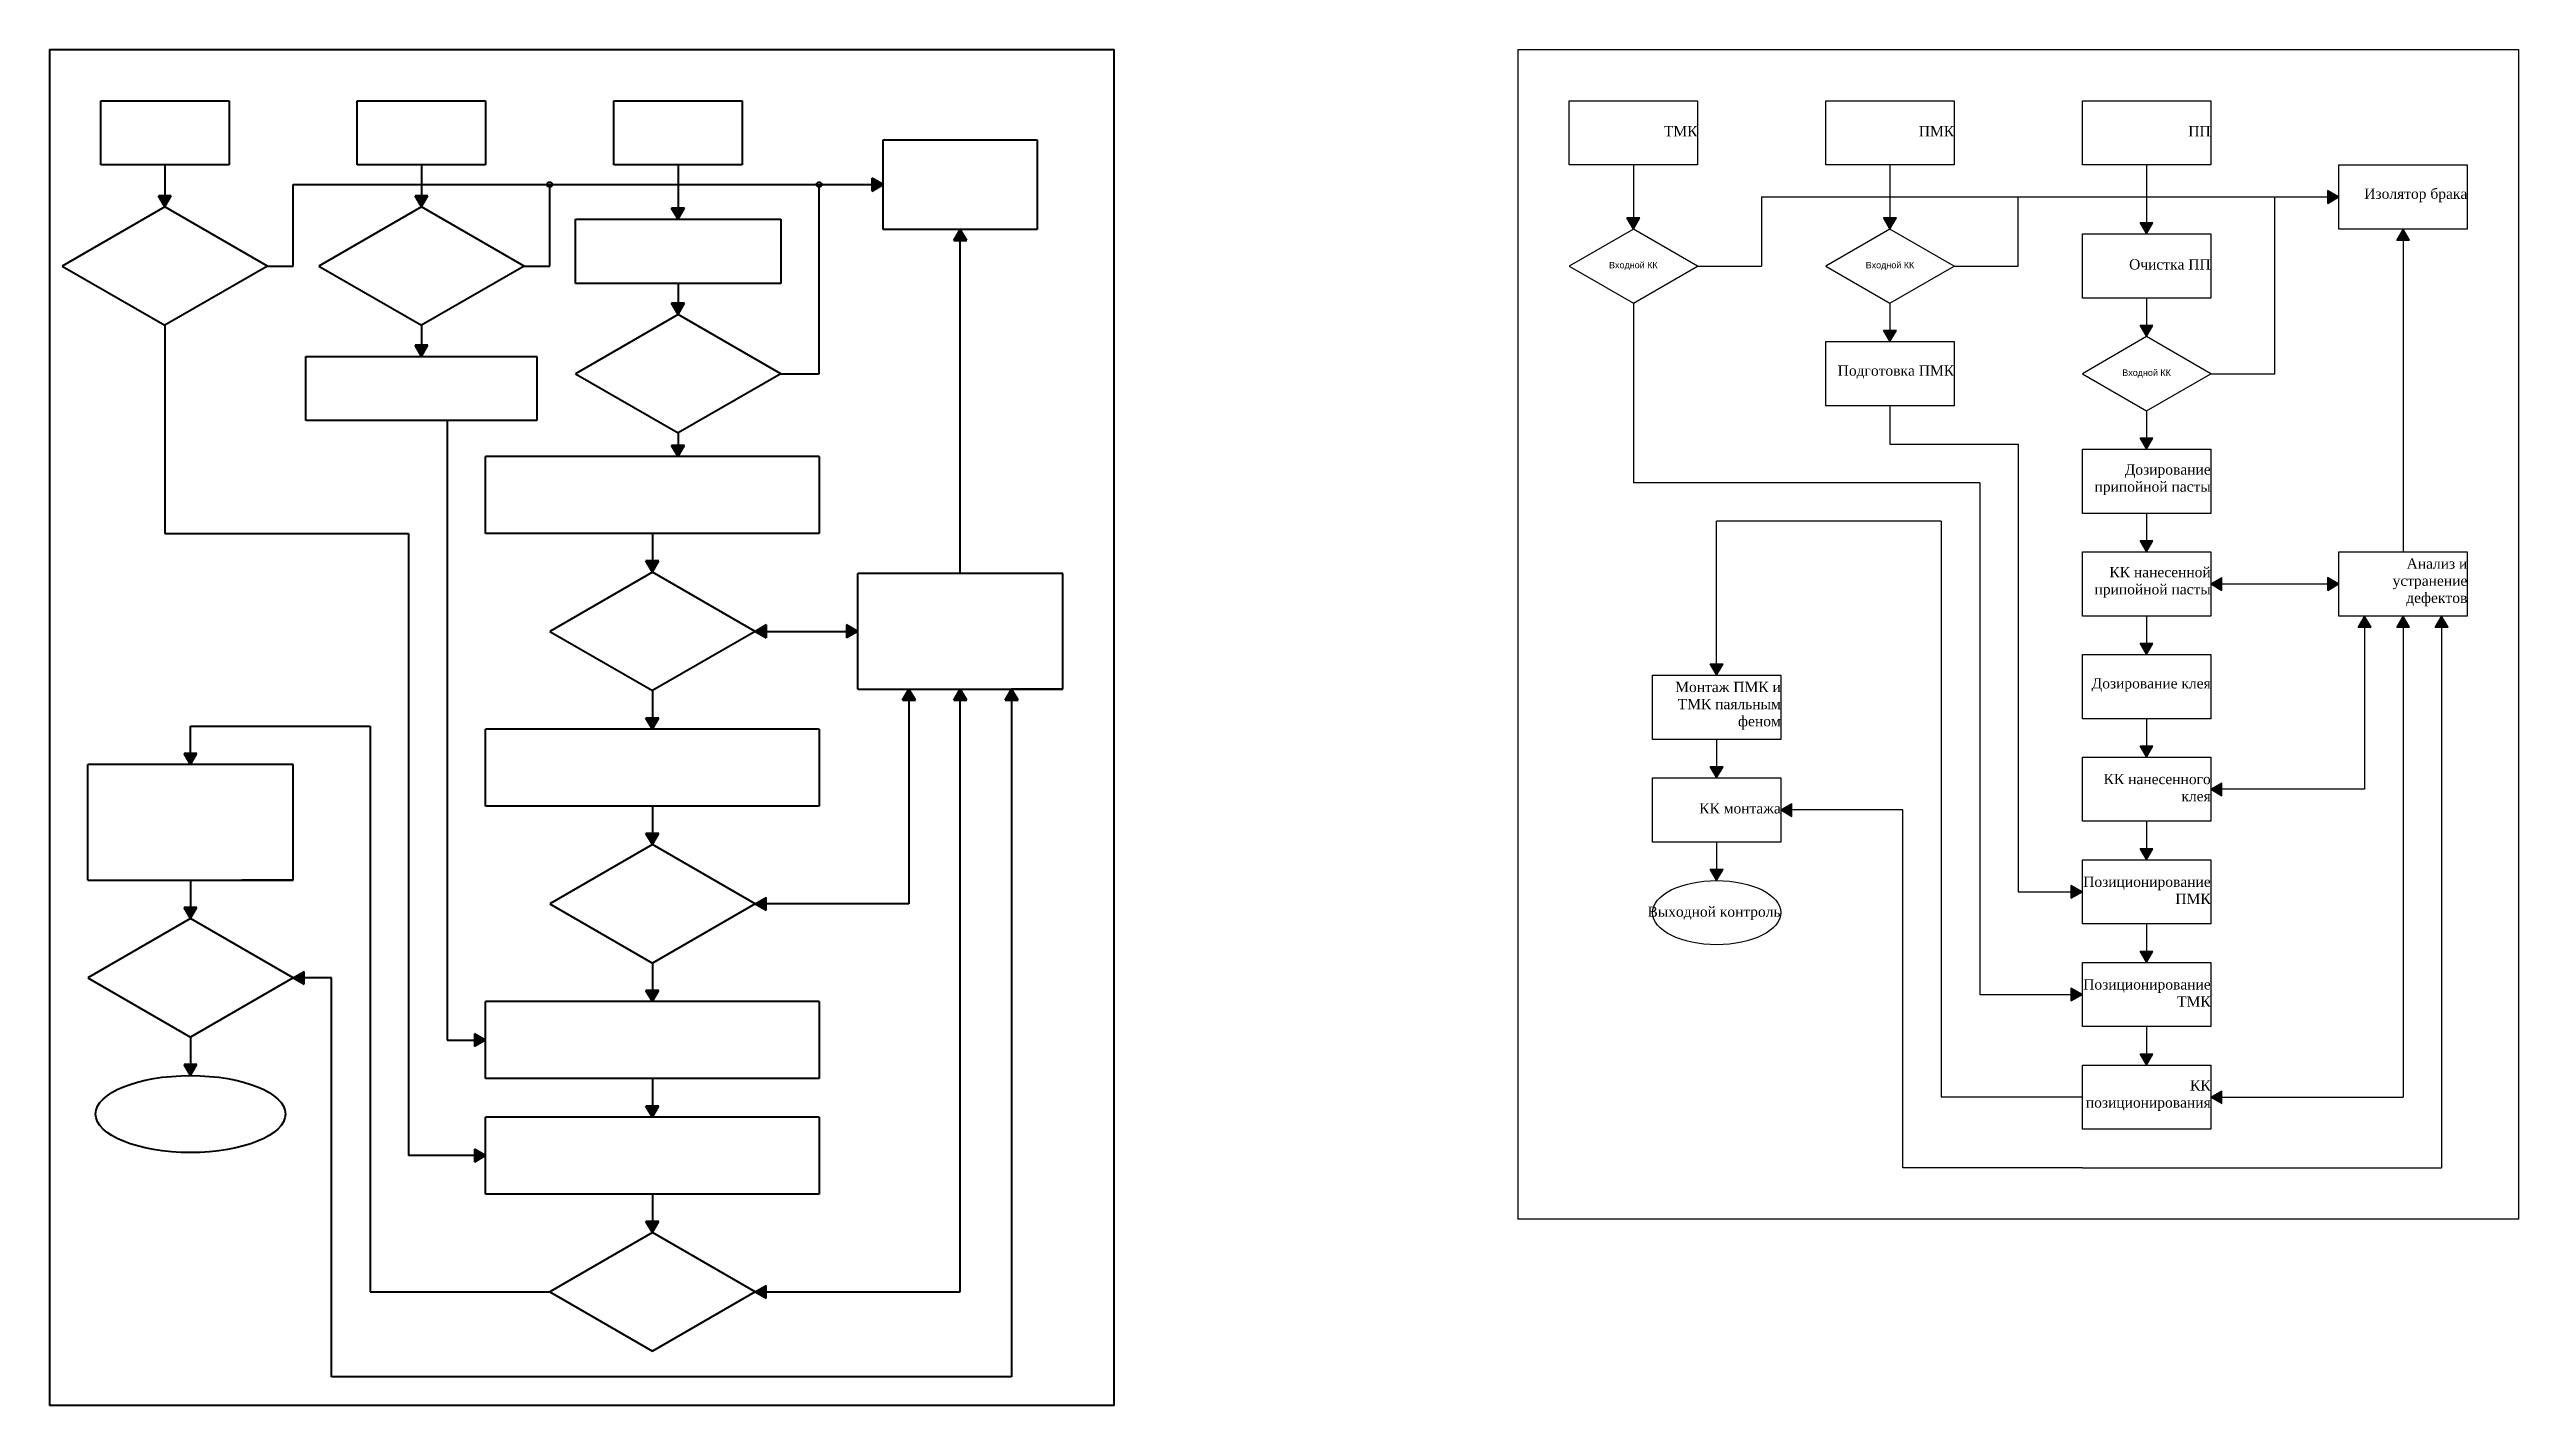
# Model space of a CAD drawing. Header units: millimetres. Extents: x 185 to 1148, y 9 to 538.
import ezdxf

# ---------------------------------------------------------------- set-up
doc = ezdxf.new("R2010")
doc.units = ezdxf.units.MM
doc.styles.get("Standard").update_dxf_attribs({"font": 'arial.ttf'})

msp = doc.modelspace()

# ---------------------------------------------------------------- hatches: boundary and pattern name
at = {"lineweight": 40}
h = msp.add_hatch(color=256, dxfattribs=at)
h.dxf.hatch_style = 1
h.paths.add_polyline_path([(505.92, 487.39), (505.92, 482.39), (510.25, 484.89)])
h = msp.add_hatch(color=250)
h.dxf.hatch_style = 1
h.paths.add_polyline_path([(1073.22, 482.57), (1073.22, 477.57), (1077.55, 480.07)])
h = msp.add_hatch(color=256, dxfattribs=at)
h.dxf.hatch_style = 1
h.paths.add_polyline_path([(227.75, 480.57), (230.25, 476.23), (232.75, 480.57)])
h = msp.add_hatch(color=256, dxfattribs=at)
h.dxf.hatch_style = 1
h.paths.add_polyline_path([(327.75, 480.57), (330.25, 476.23), (332.75, 480.57)])
h = msp.add_hatch(color=256, dxfattribs=at)
h.dxf.hatch_style = 1
h.paths.add_polyline_path([(427.75, 475.74), (430.25, 471.41), (432.75, 475.74)])
h = msp.add_hatch(color=250)
h.dxf.hatch_style = 1
h.paths.add_polyline_path([(800.05, 471.9), (802.55, 467.57), (805.05, 471.9)])
h = msp.add_hatch(color=250)
h.dxf.hatch_style = 1
h.paths.add_polyline_path([(900.05, 471.9), (902.55, 467.57), (905.05, 471.9)])
h = msp.add_hatch(color=256, dxfattribs=at)
h.dxf.hatch_style = 1
h.paths.add_polyline_path([(540.25, 467.39), (537.75, 463.06), (542.75, 463.06)])
h = msp.add_hatch(color=250)
h.dxf.hatch_style = 1
h.paths.add_polyline_path([(1000.05, 469.97), (1002.55, 465.64), (1005.05, 469.97)])
h = msp.add_hatch(color=250)
h.dxf.hatch_style = 1
h.paths.add_polyline_path([(1102.55, 467.57), (1100.05, 463.24), (1105.05, 463.24)])
h = msp.add_hatch(color=256, dxfattribs=at)
h.dxf.hatch_style = 1
h.paths.add_polyline_path([(427.75, 438.63), (430.25, 434.3), (432.75, 438.63)])
h = msp.add_hatch(color=250)
h.dxf.hatch_style = 1
h.paths.add_polyline_path([(900.05, 428.04), (902.55, 423.71), (905.05, 428.04)])
h = msp.add_hatch(color=250)
h.dxf.hatch_style = 1
h.paths.add_polyline_path([(1000.05, 429.97), (1002.55, 425.64), (1005.05, 429.97)])
h = msp.add_hatch(color=256, dxfattribs=at)
h.dxf.hatch_style = 1
h.paths.add_polyline_path([(327.75, 422.26), (330.25, 417.93), (332.75, 422.26)])
h = msp.add_hatch(color=250)
h.dxf.hatch_style = 1
h.paths.add_polyline_path([(1000.05, 386.1), (1002.55, 381.77), (1005.05, 386.1)])
h = msp.add_hatch(color=256, dxfattribs=at)
h.dxf.hatch_style = 1
h.paths.add_polyline_path([(427.75, 383.22), (430.25, 378.89), (432.75, 383.22)])
h = msp.add_hatch(color=256, dxfattribs=at)
h.dxf.hatch_style = 1
h.paths.add_polyline_path([(417.75, 338.22), (420.25, 333.89), (422.75, 338.22)])
h = msp.add_hatch(color=250)
h.dxf.hatch_style = 1
h.paths.add_polyline_path([(1000.05, 346.1), (1002.55, 341.77), (1005.05, 346.1)])
h = msp.add_hatch(color=250)
h.dxf.hatch_style = 1
h.paths.add_polyline_path([(1031.88, 331.77), (1027.55, 329.27), (1031.88, 326.77)])
h = msp.add_hatch(color=250)
h.dxf.hatch_style = 1
h.paths.add_polyline_path([(1073.22, 331.77), (1073.22, 326.77), (1077.55, 329.27)])
h = msp.add_hatch(color=256, dxfattribs=at)
h.dxf.hatch_style = 1
h.paths.add_polyline_path([(464.58, 308.29), (464.58, 313.29), (460.25, 310.79)])
h = msp.add_hatch(color=256, dxfattribs=at)
h.dxf.hatch_style = 1
h.paths.add_polyline_path([(495.92, 308.29), (500.25, 310.79), (495.92, 313.29)])
h = msp.add_hatch(color=250)
h.dxf.hatch_style = 1
h.paths.add_polyline_path([(1087.55, 316.77), (1085.05, 312.44), (1090.05, 312.44)])
h = msp.add_hatch(color=250)
h.dxf.hatch_style = 1
h.paths.add_polyline_path([(1102.55, 316.77), (1100.05, 312.44), (1105.05, 312.44)])
h = msp.add_hatch(color=250)
h.dxf.hatch_style = 1
h.paths.add_polyline_path([(1117.55, 316.77), (1115.05, 312.44), (1120.05, 312.44)])
h = msp.add_hatch(color=250)
h.dxf.hatch_style = 1
h.paths.add_polyline_path([(1000.05, 306.1), (1002.55, 301.77), (1005.05, 306.1)])
h = msp.add_hatch(color=250)
h.dxf.hatch_style = 1
h.paths.add_polyline_path([(832.51, 298.02), (835.01, 293.69), (837.51, 298.02)])
h = msp.add_hatch(color=256, dxfattribs=at)
h.dxf.hatch_style = 1
h.paths.add_polyline_path([(520.25, 288.29), (517.75, 283.96), (522.75, 283.96)])
h = msp.add_hatch(color=256, dxfattribs=at)
h.dxf.hatch_style = 1
h.paths.add_polyline_path([(540.25, 288.29), (537.75, 283.96), (542.75, 283.96)])
h = msp.add_hatch(color=256, dxfattribs=at)
h.dxf.hatch_style = 1
h.paths.add_polyline_path([(560.25, 288.29), (557.75, 283.96), (562.75, 283.96)])
h = msp.add_hatch(color=256, dxfattribs=at)
h.dxf.hatch_style = 1
h.paths.add_polyline_path([(417.75, 277.03), (420.25, 272.7), (422.75, 277.03)])
h = msp.add_hatch(color=256, dxfattribs=at)
h.dxf.hatch_style = 1
h.paths.add_polyline_path([(237.75, 263.22), (240.25, 258.89), (242.75, 263.22)])
h = msp.add_hatch(color=250)
h.dxf.hatch_style = 1
h.paths.add_polyline_path([(1000.05, 266.1), (1002.55, 261.77), (1005.05, 266.1)])
h = msp.add_hatch(color=250)
h.dxf.hatch_style = 1
h.paths.add_polyline_path([(832.51, 258.02), (835.01, 253.69), (837.51, 258.02)])
h = msp.add_hatch(color=250)
h.dxf.hatch_style = 1
h.paths.add_polyline_path([(1031.88, 251.77), (1027.55, 249.27), (1031.88, 246.77)])
h = msp.add_hatch(color=250)
h.dxf.hatch_style = 1
h.paths.add_polyline_path([(864.34, 243.69), (860.01, 241.19), (864.34, 238.69)])
h = msp.add_hatch(color=256, dxfattribs=at)
h.dxf.hatch_style = 1
h.paths.add_polyline_path([(417.75, 232.03), (420.25, 227.7), (422.75, 232.03)])
h = msp.add_hatch(color=250)
h.dxf.hatch_style = 1
h.paths.add_polyline_path([(1000.05, 226.1), (1002.55, 221.77), (1005.05, 226.1)])
h = msp.add_hatch(color=250)
h.dxf.hatch_style = 1
h.paths.add_polyline_path([(832.51, 218.02), (835.01, 213.69), (837.51, 218.02)])
h = msp.add_hatch(color=250)
h.dxf.hatch_style = 1
h.paths.add_polyline_path([(973.22, 211.77), (973.22, 206.77), (977.55, 209.27)])
h = msp.add_hatch(color=256, dxfattribs=at)
h.dxf.hatch_style = 1
h.paths.add_polyline_path([(237.75, 203.22), (240.25, 198.89), (242.75, 203.22)])
h = msp.add_hatch(color=256, dxfattribs=at)
h.dxf.hatch_style = 1
h.paths.add_polyline_path([(464.58, 207.1), (460.25, 204.6), (464.58, 202.1)])
h = msp.add_hatch(color=250)
h.dxf.hatch_style = 1
h.paths.add_polyline_path([(1000.05, 186.1), (1002.55, 181.77), (1005.05, 186.1)])
h = msp.add_hatch(color=256, dxfattribs=at)
h.dxf.hatch_style = 1
h.paths.add_polyline_path([(284.58, 178.29), (280.25, 175.79), (284.58, 173.29)])
h = msp.add_hatch(color=256, dxfattribs=at)
h.dxf.hatch_style = 1
h.paths.add_polyline_path([(417.75, 170.84), (420.25, 166.51), (422.75, 170.84)])
h = msp.add_hatch(color=250)
h.dxf.hatch_style = 1
h.paths.add_polyline_path([(973.22, 171.77), (973.22, 166.77), (977.55, 169.27)])
h = msp.add_hatch(color=256, dxfattribs=at)
h.dxf.hatch_style = 1
h.paths.add_polyline_path([(350.92, 149.01), (355.25, 151.51), (350.92, 154.01)])
h = msp.add_hatch(color=250)
h.dxf.hatch_style = 1
h.paths.add_polyline_path([(1000.05, 146.1), (1002.55, 141.77), (1005.05, 146.1)])
h = msp.add_hatch(color=256, dxfattribs=at)
h.dxf.hatch_style = 1
h.paths.add_polyline_path([(237.75, 142.03), (240.25, 137.7), (242.75, 142.03)])
h = msp.add_hatch(color=256, dxfattribs=at)
h.dxf.hatch_style = 1
h.paths.add_polyline_path([(417.75, 125.84), (420.25, 121.51), (422.75, 125.84)])
h = msp.add_hatch(color=250)
h.dxf.hatch_style = 1
h.paths.add_polyline_path([(1031.88, 131.77), (1027.55, 129.27), (1031.88, 126.77)])
h = msp.add_hatch(color=256, dxfattribs=at)
h.dxf.hatch_style = 1
h.paths.add_polyline_path([(350.92, 104.01), (355.25, 106.51), (350.92, 109.01)])
h = msp.add_hatch(color=256, dxfattribs=at)
h.dxf.hatch_style = 1
h.paths.add_polyline_path([(417.75, 80.84), (420.25, 76.51), (422.75, 80.84)])
h = msp.add_hatch(color=256, dxfattribs=at)
h.dxf.hatch_style = 1
h.paths.add_polyline_path([(464.58, 55.92), (460.25, 53.42), (464.58, 50.92)])

# ---------------------------------------------------------------- linework, layer by layer
for p, q in [((185.25, 537.57), (600.25, 537.57)), ((185.25, 537.57), (185.25, 9.09)), ((600.25, 9.09), (600.25, 537.57)), ((205.25, 517.57), (255.25, 517.57)), ((205.25, 492.57), (205.25, 517.57)), ((255.25, 517.57), (255.25, 492.57)), ((305.25, 517.57), (355.25, 517.57)), ((305.25, 492.57), (305.25, 517.57)), ((355.25, 517.57), (355.25, 492.57)), ((405.25, 517.57), (455.25, 517.57)), ((405.25, 492.57), (405.25, 517.57)), ((455.25, 517.57), (455.25, 492.57)), ((510.25, 467.39), (510.25, 502.39)), ((510.25, 502.39), (570.25, 502.39)), ((570.25, 502.39), (570.25, 467.39)), ((255.25, 492.57), (205.25, 492.57)), ((230.25, 492.57), (230.25, 477.68)), ((355.25, 492.57), (305.25, 492.57)), ((330.25, 492.57), (330.25, 480.57)), ((455.25, 492.57), (405.25, 492.57)), ((430.25, 492.57), (430.25, 475.74)), ((280.25, 484.89), (505.92, 484.89)), ((280.25, 453.14), (280.25, 484.89)), ((380.25, 453.14), (380.25, 484.89)), ((485.25, 411.21), (485.25, 484.89)), ((505.92, 482.39), (505.92, 487.39)), ((510.25, 484.89), (505.92, 487.39)), ((505.92, 482.39), (510.25, 484.89)), ((230.25, 476.23), (190.25, 453.14)), ((230.25, 476.23), (227.75, 480.57)), ((232.75, 480.57), (227.75, 480.57)), ((230.25, 476.23), (232.75, 480.57)), ((270.25, 453.14), (230.25, 476.23)), ((330.25, 476.23), (290.25, 453.14)), ((330.25, 476.23), (327.75, 480.57)), ((332.75, 480.57), (327.75, 480.57)), ((330.25, 476.23), (332.75, 480.57)), ((370.25, 453.14), (330.25, 476.23)), ((430.25, 471.41), (427.75, 475.74)), ((432.75, 475.74), (427.75, 475.74)), ((430.25, 471.41), (432.75, 475.74)), ((390.25, 471.41), (470.25, 471.41)), ((390.25, 446.41), (390.25, 471.41)), ((470.25, 471.41), (470.25, 446.41)), ((570.25, 467.39), (510.25, 467.39)), ((537.75, 463.06), (540.25, 467.39)), ((537.75, 463.06), (542.75, 463.06)), ((542.75, 463.06), (540.25, 467.39)), ((540.25, 333.29), (540.25, 463.06)), ((190.25, 453.14), (230.25, 430.05)), ((270.25, 453.14), (230.25, 430.05)), ((270.25, 453.14), (280.25, 453.14)), ((290.25, 453.14), (330.25, 430.05)), ((370.25, 453.14), (330.25, 430.05)), ((370.25, 453.14), (380.25, 453.14)), ((470.25, 446.41), (390.25, 446.41)), ((430.25, 446.41), (430.25, 438.63)), ((430.25, 434.3), (390.25, 411.21)), ((430.25, 434.3), (427.75, 438.63)), ((432.75, 438.63), (427.75, 438.63)), ((430.25, 434.3), (432.75, 438.63)), ((470.25, 411.21), (430.25, 434.3)), ((230.25, 430.05), (230.25, 348.89)), ((330.25, 430.05), (330.25, 422.26)), ((285.25, 417.93), (375.25, 417.93)), ((285.25, 392.93), (285.25, 417.93)), ((330.25, 417.93), (327.75, 422.26)), ((332.75, 422.26), (327.75, 422.26)), ((330.25, 417.93), (332.75, 422.26)), ((375.25, 417.93), (375.25, 392.93)), ((390.25, 411.21), (430.25, 388.11)), ((470.25, 411.21), (430.25, 388.11)), ((470.25, 411.21), (485.25, 411.21)), ((375.25, 392.93), (285.25, 392.93)), ((340.25, 392.93), (340.25, 151.51)), ((430.25, 388.11), (430.25, 383.22)), ((485.25, 378.89), (355.25, 378.89)), ((355.25, 348.89), (355.25, 378.89)), ((430.25, 378.89), (427.75, 383.22)), ((432.75, 383.22), (427.75, 383.22)), ((430.25, 378.89), (432.75, 383.22)), ((485.25, 378.89), (485.25, 348.89)), ((230.25, 348.89), (325.25, 348.89)), ((325.25, 348.89), (325.25, 106.51)), ((485.25, 348.89), (355.25, 348.89)), ((420.25, 348.89), (420.25, 338.22)), ((420.25, 333.89), (417.75, 338.22)), ((422.75, 338.22), (417.75, 338.22)), ((420.25, 333.89), (422.75, 338.22)), ((420.25, 333.89), (380.25, 310.79)), ((460.25, 310.79), (420.25, 333.89)), ((500.25, 288.29), (500.25, 333.29)), ((580.25, 333.29), (500.25, 333.29)), ((580.25, 288.29), (580.25, 333.29)), ((380.25, 310.79), (420.25, 287.7)), ((460.25, 310.79), (420.25, 287.7)), ((464.58, 313.29), (460.25, 310.79)), ((460.25, 310.79), (464.58, 308.29)), ((464.58, 313.29), (464.58, 308.29)), ((464.58, 310.79), (495.92, 310.79)), ((500.25, 310.79), (495.92, 313.29)), ((495.92, 313.29), (495.92, 308.29)), ((500.25, 310.79), (495.92, 308.29)), ((420.25, 287.7), (420.25, 277.03)), ((500.25, 288.29), (580.25, 288.29)), ((500.25, 288.29), (520.25, 288.29)), ((517.75, 283.96), (520.25, 288.29)), ((517.75, 283.96), (522.75, 283.96)), ((522.75, 283.96), (520.25, 288.29)), ((520.25, 283.96), (520.25, 204.6)), ((537.75, 283.96), (540.25, 288.29)), ((537.75, 283.96), (542.75, 283.96)), ((542.75, 283.96), (540.25, 288.29)), ((540.25, 53.42), (540.25, 283.96)), ((557.75, 283.96), (560.25, 288.29)), ((557.75, 283.96), (562.75, 283.96)), ((562.75, 283.96), (560.25, 288.29)), ((580.25, 288.29), (560.25, 288.29)), ((560.25, 283.96), (560.25, 20.32)), ((240.25, 263.22), (240.25, 273.89)), ((240.25, 273.89), (310.25, 273.89)), ((310.25, 273.89), (310.25, 53.42)), ((485.25, 272.7), (355.25, 272.7)), ((355.25, 242.7), (355.25, 272.7)), ((420.25, 272.7), (417.75, 277.03)), ((422.75, 277.03), (417.75, 277.03)), ((420.25, 272.7), (422.75, 277.03)), ((485.25, 272.7), (485.25, 242.7)), ((240.25, 258.89), (237.75, 263.22)), ((242.75, 263.22), (237.75, 263.22)), ((240.25, 258.89), (242.75, 263.22)), ((200.25, 213.89), (200.25, 258.89)), ((280.25, 258.89), (200.25, 258.89)), ((280.25, 213.89), (280.25, 258.89)), ((485.25, 242.7), (355.25, 242.7)), ((420.25, 242.7), (420.25, 232.03)), ((420.25, 227.7), (417.75, 232.03)), ((422.75, 232.03), (417.75, 232.03)), ((420.25, 227.7), (422.75, 232.03)), ((420.25, 227.7), (380.25, 204.6)), ((460.25, 204.6), (420.25, 227.7)), ((200.25, 213.89), (280.25, 213.89)), ((200.25, 213.89), (220.25, 213.89)), ((240.25, 213.89), (240.25, 203.22)), ((280.25, 213.89), (260.25, 213.89)), ((240.25, 198.89), (237.75, 203.22)), ((242.75, 203.22), (237.75, 203.22)), ((240.25, 198.89), (242.75, 203.22)), ((380.25, 204.6), (420.25, 181.51)), ((460.25, 204.6), (420.25, 181.51)), ((460.25, 204.6), (464.58, 207.1)), ((460.25, 204.6), (464.58, 202.1)), ((464.58, 202.1), (464.58, 207.1)), ((520.25, 204.6), (464.58, 204.6)), ((240.25, 198.89), (200.25, 175.79)), ((280.25, 175.79), (240.25, 198.89)), ((200.25, 175.79), (240.25, 152.7)), ((280.25, 175.79), (240.25, 152.7)), ((280.25, 175.79), (284.58, 178.29)), ((280.25, 175.79), (284.58, 173.29)), ((284.58, 173.29), (284.58, 178.29)), ((295.25, 175.79), (284.58, 175.79)), ((295.25, 20.32), (295.25, 175.79)), ((420.25, 181.51), (420.25, 170.84)), ((485.25, 166.51), (355.25, 166.51)), ((355.25, 136.51), (355.25, 166.51)), ((420.25, 166.51), (417.75, 170.84)), ((422.75, 170.84), (417.75, 170.84)), ((420.25, 166.51), (422.75, 170.84)), ((485.25, 166.51), (485.25, 136.51)), ((355.25, 151.51), (350.92, 154.01)), ((350.92, 154.01), (350.92, 149.01)), ((240.25, 152.7), (240.25, 142.03)), ((340.25, 151.51), (350.92, 151.51)), ((355.25, 151.51), (350.92, 149.01)), ((240.25, 137.7), (237.75, 142.03)), ((242.75, 142.03), (237.75, 142.03)), ((240.25, 137.7), (242.75, 142.03)), ((485.25, 136.51), (355.25, 136.51)), ((420.25, 136.51), (420.25, 125.84)), ((420.25, 121.51), (417.75, 125.84)), ((422.75, 125.84), (417.75, 125.84)), ((420.25, 121.51), (422.75, 125.84)), ((485.25, 121.51), (355.25, 121.51)), ((355.25, 91.51), (355.25, 121.51)), ((485.25, 121.51), (485.25, 91.51)), ((350.92, 106.51), (325.25, 106.51)), ((355.25, 106.51), (350.92, 109.01)), ((350.92, 109.01), (350.92, 104.01)), ((355.25, 106.51), (350.92, 104.01)), ((485.25, 91.51), (355.25, 91.51)), ((420.25, 91.51), (420.25, 80.84)), ((420.25, 76.51), (417.75, 80.84)), ((422.75, 80.84), (417.75, 80.84)), ((420.25, 76.51), (422.75, 80.84)), ((420.25, 76.51), (380.25, 53.42)), ((460.25, 53.42), (420.25, 76.51)), ((310.25, 53.42), (380.25, 53.42)), ((380.25, 53.42), (420.25, 30.32)), ((460.25, 53.42), (420.25, 30.32)), ((460.25, 53.42), (464.58, 55.92)), ((460.25, 53.42), (464.58, 50.92)), ((464.58, 50.92), (464.58, 55.92)), ((464.58, 53.42), (540.25, 53.42)), ((560.25, 20.32), (295.25, 20.32)), ((600.25, 9.09), (185.25, 9.09))]:
    msp.add_line(p, q, dxfattribs=at)
for p, q in [((757.55, 537.57), (1127.55, 537.57)), ((757.55, 537.57), (757.55, 81.77)), ((1127.55, 537.57), (1147.55, 537.57)), ((1147.55, 537.57), (1147.55, 101.77)), ((777.55, 517.57), (827.55, 517.57)), ((777.55, 492.57), (777.55, 517.57)), ((827.55, 517.57), (827.55, 492.57)), ((877.55, 517.57), (927.55, 517.57)), ((877.55, 492.57), (877.55, 517.57)), ((927.55, 517.57), (927.55, 492.57)), ((977.55, 517.57), (1027.55, 517.57)), ((977.55, 492.57), (977.55, 517.57)), ((1027.55, 517.57), (1027.55, 492.57)), ((827.55, 492.57), (777.55, 492.57)), ((802.55, 492.57), (802.55, 471.9)), ((927.55, 492.57), (877.55, 492.57)), ((902.55, 492.57), (902.55, 471.9)), ((1027.55, 492.57), (977.55, 492.57)), ((1002.55, 492.57), (1002.55, 469.97)), ((1077.55, 492.57), (1127.55, 492.57)), ((1077.55, 467.57), (1077.55, 492.57)), ((1127.55, 492.57), (1127.55, 467.57)), ((1073.22, 477.57), (1073.22, 482.57)), ((1077.55, 480.07), (1073.22, 482.57)), ((802.55, 467.57), (800.05, 471.9)), ((805.05, 471.9), (800.05, 471.9)), ((802.55, 467.57), (805.05, 471.9)), ((852.55, 480.07), (852.55, 453.14)), ((852.55, 480.07), (1073.22, 480.07)), ((902.55, 467.57), (900.05, 471.9)), ((905.05, 471.9), (900.05, 471.9)), ((902.55, 467.57), (905.05, 471.9)), ((952.55, 453.14), (952.55, 480.07)), ((1052.55, 411.21), (1052.55, 480.07)), ((1073.22, 477.57), (1077.55, 480.07)), ((977.55, 465.64), (1027.55, 465.64)), ((977.55, 440.64), (977.55, 465.64)), ((1002.55, 465.64), (1000.05, 469.97)), ((1005.05, 469.97), (1000.05, 469.97)), ((1002.55, 465.64), (1005.05, 469.97)), ((1027.55, 465.64), (1027.55, 440.64)), ((1127.55, 467.57), (1077.55, 467.57)), ((1100.05, 463.24), (1102.55, 467.57)), ((1100.05, 463.24), (1105.05, 463.24)), ((1105.05, 463.24), (1102.55, 467.57)), ((1102.55, 463.24), (1102.55, 341.77)), ((827.55, 453.14), (852.55, 453.14)), ((927.55, 453.14), (952.55, 453.14)), ((802.55, 438.71), (802.55, 368.71)), ((902.55, 438.71), (902.55, 428.04)), ((1027.55, 440.64), (977.55, 440.64)), ((1002.55, 440.64), (1002.55, 429.97)), ((877.55, 423.71), (927.55, 423.71)), ((877.55, 398.71), (877.55, 423.71)), ((902.55, 423.71), (900.05, 428.04)), ((905.05, 428.04), (900.05, 428.04)), ((902.55, 423.71), (905.05, 428.04)), ((927.55, 423.71), (927.55, 398.71)), ((1002.55, 425.64), (1000.05, 429.97)), ((1005.05, 429.97), (1000.05, 429.97)), ((1002.55, 425.64), (1005.05, 429.97)), ((1027.55, 411.21), (1052.55, 411.21)), ((927.55, 398.71), (877.55, 398.71)), ((902.55, 398.71), (902.55, 383.71)), ((1002.55, 396.77), (1002.55, 386.1)), ((1002.55, 381.77), (1000.05, 386.1)), ((1005.05, 386.1), (1000.05, 386.1)), ((1002.55, 381.77), (1005.05, 386.1)), ((902.55, 383.71), (952.55, 383.71)), ((952.55, 383.71), (952.55, 209.27)), ((977.55, 381.77), (1027.55, 381.77)), ((977.55, 356.77), (977.55, 381.77)), ((1027.55, 381.77), (1027.55, 356.77)), ((937.55, 368.71), (802.55, 368.71)), ((937.55, 368.71), (922.55, 368.71)), ((937.55, 368.71), (937.55, 169.27)), ((1027.55, 356.77), (977.55, 356.77)), ((1002.55, 356.77), (1002.55, 346.1)), ((922.55, 353.71), (835.01, 353.71)), ((835.01, 298.02), (835.01, 353.71)), ((922.55, 353.71), (922.55, 129.27)), ((977.55, 341.77), (1027.55, 341.77)), ((977.55, 316.77), (977.55, 341.77)), ((1002.55, 341.77), (1000.05, 346.1)), ((1005.05, 346.1), (1000.05, 346.1)), ((1002.55, 341.77), (1005.05, 346.1)), ((1027.55, 341.77), (1027.55, 316.77)), ((1077.55, 341.77), (1127.55, 341.77)), ((1077.55, 316.77), (1077.55, 341.77)), ((1127.55, 341.77), (1127.55, 316.77)), ((1027.55, 329.27), (1031.88, 331.77)), ((1027.55, 329.27), (1031.88, 326.77)), ((1031.88, 326.77), (1031.88, 331.77)), ((1031.88, 329.27), (1073.22, 329.27)), ((1073.22, 326.77), (1073.22, 331.77)), ((1077.55, 329.27), (1073.22, 331.77)), ((1073.22, 326.77), (1077.55, 329.27)), ((1027.55, 316.77), (977.55, 316.77)), ((1002.55, 316.77), (1002.55, 306.1)), ((1127.55, 316.77), (1077.55, 316.77)), ((1085.05, 312.44), (1087.55, 316.77)), ((1085.05, 312.44), (1090.05, 312.44)), ((1090.05, 312.44), (1087.55, 316.77)), ((1087.55, 312.44), (1087.55, 249.27)), ((1100.05, 312.44), (1102.55, 316.77)), ((1100.05, 312.44), (1105.05, 312.44)), ((1105.05, 312.44), (1102.55, 316.77)), ((1102.55, 312.44), (1102.55, 129.27)), ((1115.05, 312.44), (1117.55, 316.77)), ((1115.05, 312.44), (1120.05, 312.44)), ((1120.05, 312.44), (1117.55, 316.77)), ((1117.55, 312.44), (1117.55, 101.77)), ((977.55, 301.77), (1027.55, 301.77)), ((977.55, 276.77), (977.55, 301.77)), ((1002.55, 301.77), (1000.05, 306.1)), ((1005.05, 306.1), (1000.05, 306.1)), ((1002.55, 301.77), (1005.05, 306.1)), ((1027.55, 301.77), (1027.55, 276.77)), ((810.01, 293.69), (860.01, 293.69)), ((810.01, 268.69), (810.01, 293.69)), ((835.01, 293.69), (832.51, 298.02)), ((837.51, 298.02), (832.51, 298.02)), ((835.01, 293.69), (837.51, 298.02)), ((860.01, 293.69), (860.01, 268.69)), ((1027.55, 276.77), (977.55, 276.77)), ((1002.55, 276.77), (1002.55, 266.1)), ((860.01, 268.69), (810.01, 268.69)), ((835.01, 268.69), (835.01, 258.02)), ((977.55, 261.77), (1027.55, 261.77)), ((977.55, 236.77), (977.55, 261.77)), ((1002.55, 261.77), (1000.05, 266.1)), ((1005.05, 266.1), (1000.05, 266.1)), ((1002.55, 261.77), (1005.05, 266.1)), ((1027.55, 261.77), (1027.55, 236.77)), ((810.01, 253.69), (860.01, 253.69)), ((810.01, 228.69), (810.01, 253.69)), ((835.01, 253.69), (832.51, 258.02)), ((837.51, 258.02), (832.51, 258.02)), ((835.01, 253.69), (837.51, 258.02)), ((860.01, 253.69), (860.01, 228.69)), ((1027.55, 249.27), (1031.88, 251.77)), ((1031.88, 246.77), (1031.88, 251.77)), ((860.01, 241.19), (864.34, 243.69)), ((860.01, 241.19), (864.34, 238.69)), ((864.34, 238.69), (864.34, 243.69)), ((907.55, 241.19), (864.34, 241.19)), ((907.55, 101.77), (907.55, 241.19)), ((1027.55, 249.27), (1031.88, 246.77)), ((1087.55, 249.27), (1031.88, 249.27)), ((1027.55, 236.77), (977.55, 236.77)), ((1002.55, 236.77), (1002.55, 226.1)), ((860.01, 228.69), (810.01, 228.69)), ((835.01, 228.69), (835.01, 218.02)), ((977.55, 221.77), (1027.55, 221.77)), ((977.55, 196.77), (977.55, 221.77)), ((1002.55, 221.77), (1000.05, 226.1)), ((1005.05, 226.1), (1000.05, 226.1)), ((1002.55, 221.77), (1005.05, 226.1)), ((1027.55, 221.77), (1027.55, 196.77)), ((835.01, 213.69), (832.51, 218.02)), ((837.51, 218.02), (832.51, 218.02)), ((835.01, 213.69), (837.51, 218.02)), ((973.22, 206.77), (973.22, 211.77)), ((977.55, 209.27), (973.22, 211.77)), ((952.55, 209.27), (973.22, 209.27)), ((973.22, 206.77), (977.55, 209.27)), ((1027.55, 196.77), (977.55, 196.77)), ((1002.55, 196.77), (1002.55, 186.1)), ((1002.55, 181.77), (1000.05, 186.1)), ((1005.05, 186.1), (1000.05, 186.1)), ((1002.55, 181.77), (1005.05, 186.1)), ((977.55, 181.77), (1027.55, 181.77)), ((977.55, 156.77), (977.55, 181.77)), ((1027.55, 181.77), (1027.55, 156.77)), ((937.55, 169.27), (973.22, 169.27)), ((973.22, 166.77), (973.22, 171.77)), ((977.55, 169.27), (973.22, 171.77)), ((973.22, 166.77), (977.55, 169.27)), ((1027.55, 156.77), (977.55, 156.77)), ((1002.55, 156.77), (1002.55, 146.1)), ((1002.55, 141.77), (1000.05, 146.1)), ((1005.05, 146.1), (1000.05, 146.1)), ((1002.55, 141.77), (1005.05, 146.1)), ((977.55, 141.77), (1027.55, 141.77)), ((977.55, 116.77), (977.55, 141.77)), ((1027.55, 141.77), (1027.55, 116.77)), ((977.55, 129.27), (922.55, 129.27)), ((1027.55, 129.27), (1031.88, 131.77)), ((1027.55, 129.27), (1031.88, 126.77)), ((1031.88, 126.77), (1031.88, 131.77)), ((1031.88, 129.27), (1102.55, 129.27)), ((1027.55, 116.77), (977.55, 116.77)), ((922.55, 101.77), (907.55, 101.77)), ((977.55, 101.77), (922.55, 101.77)), ((977.55, 101.77), (1117.55, 101.77)), ((1147.55, 101.77), (1147.55, 81.77)), ((1147.55, 81.77), (757.55, 81.77))]:
    msp.add_line(p, q)
at = {"lineweight": 30}
for p, q in [((802.55, 467.57), (777.55, 453.14)), ((827.55, 453.14), (802.55, 467.57)), ((902.55, 467.57), (877.55, 453.14)), ((927.55, 453.14), (902.55, 467.57)), ((777.55, 453.14), (802.55, 438.71)), ((802.55, 438.71), (827.55, 453.14)), ((877.55, 453.14), (902.55, 438.71)), ((902.55, 438.71), (927.55, 453.14)), ((1002.55, 425.64), (977.55, 411.21)), ((1027.55, 411.21), (1002.55, 425.64)), ((977.55, 411.21), (1002.55, 396.77)), ((1002.55, 396.77), (1027.55, 411.21))]:
    msp.add_line(p, q, dxfattribs=at)
at = {"lineweight": 40}
for centre in [(380.25, 484.89), (485.25, 484.89)]:
    msp.add_circle(centre, 1, dxfattribs=at)
msp.add_ellipse((835.01, 201.19), major_axis=(-25, 0), ratio=0.5)
msp.add_ellipse((240.25, 122.7), major_axis=(-37, 0), ratio=0.405405, dxfattribs=at)

# ---------------------------------------------------------------- texts
for s, width, heights, insert, char_height, attachment_point in [('{\\fTimes New Roman|b0|i0|c204|p18;ТМК}', 50, [25.62], (827.55, 505.69), 4, 6), ('{\\fTimes New Roman|b0|i0|c204|p18;ПМК}', 50, [25.62], (927.55, 505.69), 4, 6), ('{\\fTimes New Roman|b0|i0|c204|p18;ПП}', 50, [25.62], (1027.55, 505.69), 4, 6), ('{\\fTimes New Roman|b0|i0|c204|p18;Изолятор брака}', 50, [25.62], (1127.55, 480.69), 4, 6), ('Входной КК', 25, [14.43], (802.55, 453.17), 2.5, 5), ('Входной КК', 25, [14.43], (902.55, 453.17), 2.5, 5), ('{\\fTimes New Roman|b0|i0|c204|p18;Очистка ПП}', 50, [25.62], (1027.55, 453.76), 4, 6), ('{\\fTimes New Roman|b0|i0|c204|p18;Подготовка ПМК}', 50, [25.62], (927.55, 411.83), 4, 6), ('Входной КК', 25, [14.43], (1002.55, 411.24), 2.5, 5), ('{\\fTimes New Roman|b0|i0|c204|p18;Дозирование припойной пасты\\H1.83333x; }', 50, [25.62], (1027.55, 369.89), 4, 6), ('{\\fTimes New Roman|b0|i0|c204|p18;Анализ и устранение дефектов}', 50, [25.62], (1127.55, 329.89), 4, 6), ('{\\fTimes New Roman|b0|i0|c204|p18;КК нанесенной припойной пасты\\H1.83333x; }', 50, [25.62], (1027.55, 329.89), 4, 6), ('{\\fTimes New Roman|b0|i0|c204|p18;Монтаж ПМК и ТМК паяльным феном}', 50, [25.62], (860.01, 281.81), 4, 6), ('{\\fTimes New Roman|b0|i0|c204|p18;Дозирование клея}', 50, [25.62], (1027.55, 289.89), 4, 6), ('{\\fTimes New Roman|b0|i0|c204|p18;КК нанесенного клея\\H1.83333x; }', 50, [25.62], (1027.55, 249.89), 4, 6), ('{\\fTimes New Roman|b0|i0|c204|p18;КК монтажа}', 50, [25.62], (860.01, 241.81), 4, 6), ('{\\fTimes New Roman|b0|i0|c204|p18;Позиционирование ПМК\\H1.83333x; }', 50, [25.62], (1027.55, 209.89), 4, 6), ('{\\fTimes New Roman|b0|i0|c204|p18;Выходной контроль}', 50, [25.62], (859.89, 200.92), 4, 6), ('{\\fTimes New Roman|b0|i0|c204|p18;Позиционирование ТМК\\H1.83333x; }', 50, [25.62], (1027.55, 169.89), 4, 6), ('{\\fTimes New Roman|b0|i0|c204|p18;КК позиционирования\\H1.83333x; }', 50, [25.62], (1027.55, 129.89), 4, 6)]:
    msp.add_mtext_dynamic_manual_height_columns(s, width=width, gutter_width=12.5, heights=heights, dxfattribs=dict(insert=insert, char_height=char_height, attachment_point=attachment_point))

doc.saveas('drawing.dxf')
